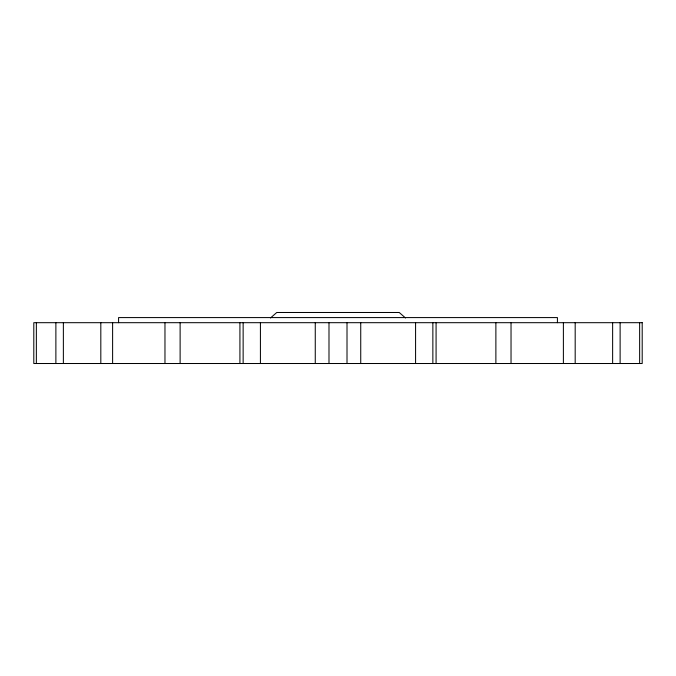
<?xml version="1.0" encoding="UTF-8"?>
<svg xmlns="http://www.w3.org/2000/svg" width="676" height="676" viewBox="0 0 676 676"><rect width="100%" height="100%" fill="white"/><g stroke="black" fill="none" stroke-linecap="round" stroke-linejoin="round"><path stroke-width="1.01" d="M270.485 317.982L276.763 312.489L399.237 312.489L405.515 317.982M639.64 322.689L639.64 363.511M620.12 322.689L620.12 363.511M612.633 322.689L612.633 363.511M575.183 322.689L575.183 363.511M563.387 322.689L563.387 363.511M557.421 322.689L557.421 317.585L118.579 317.585L118.579 322.689M511.031 322.689L511.031 363.511M495.88 322.689L495.88 363.511M436.079 322.689L436.079 363.511M432.86 322.689L432.86 363.511M415.579 322.689L415.579 363.511M360.739 322.689L360.739 363.511M347.008 322.689L347.008 363.511M328.992 322.689L328.992 363.511M315.261 322.689L315.261 363.511M260.421 322.689L260.421 363.511M243.14 322.689L243.14 363.511M239.921 322.689L239.921 363.511M180.12 322.689L180.12 363.511M164.969 322.689L164.969 363.511M112.613 322.689L112.613 363.511M100.817 322.689L100.817 363.511M63.367 322.689L63.367 363.511M55.88 322.689L55.88 363.511M36.36 322.689L36.36 363.511M642.2 322.689L33.8 322.689L33.8 363.511L642.2 363.511L642.2 322.689"/></g></svg>
